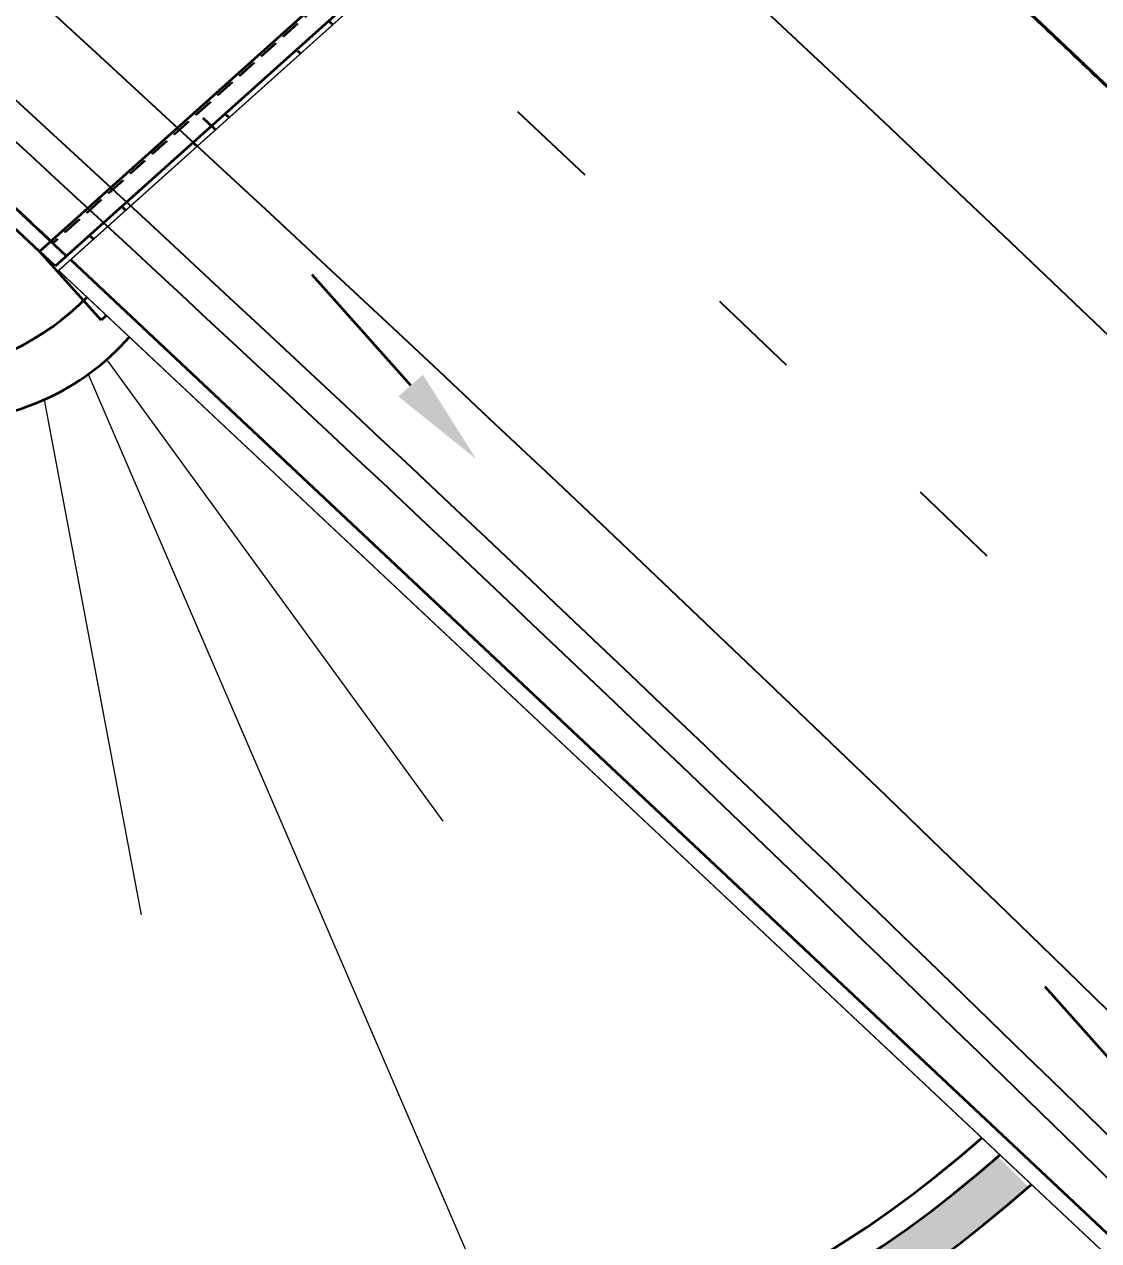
# Model space of a CAD drawing. Header units: millimetres. Extents: x 0 to 285450075, y -3000605 to 8125189010.
# Drawn here: x 6236214.42 to 6236231.88, y 5216926.34 to 5216946.1 of the extents above; entities that cross this region are included whole.
import ezdxf
from ezdxf import colors
from ezdxf.entities.mleader import LeaderData, LeaderLine
from ezdxf.math import Vec2, Vec3

# ---------------------------------------------------------------- set-up
doc = ezdxf.new("R2010")
doc.units = ezdxf.units.MM
doc.set_wipeout_variables(frame=1)
for name, pattern in [('15-15', [6, 1.5, -3, 1.5]), ('CENTER', [50.800000000000004, 31.75, -6.35, 6.35, -6.35]), ('невидимая', [9.524999999999999, 6.35, -3.175]), ('осевая', [2, 1.25, -0.25, 0.25, -0.25])]:
    doc.linetypes.add(name, pattern=pattern)
for name, color, linetype, lineweight in [('1-Бетон', 106, 'Continuous', 35), ('1-Оси', 1, 'CENTER', 20), ('1-Штриховка', 8, 'Continuous', 9), ('ИС_Выноски', 3, 'Continuous', 18), ('ИС_Мвн', 3, 'Continuous', 18), ('ИС_Основная', 7, 'Continuous', 35), ('ИС_Ось', 3, 'осевая', 18), ('ИС_Размер', 3, 'Continuous', 18)]:
    doc.layers.add(name, color=color, linetype=linetype, lineweight=lineweight)
doc.layers.add('_Defpoints', color=8, linetype='Continuous', plot=False)
doc.layers.add('Оси_Невидимые', color=5, linetype='Continuous', plot=False)
for name, color, linetype in [('ИС_Невидимая', 4, 'невидимая'), ('Основное направление 30.05.Верх покрытия', 7, 'Continuous'), ('Основное направление 30.05.Ось трассы', 7, 'Continuous'), ('Петля 1 ось справа.Верх покрытия', 7, 'Continuous')]:
    doc.layers.add(name, color=color, linetype=linetype)
doc.styles.add('ISOCPEUR', font='isocpeur.ttf', dxfattribs={"width": 0.8, "oblique": 15, "height": 2.5})

# ---------------------------------------------------------------- blocks, each defined once
blk = doc.blocks.new('Б24 план')
at = {"layer": '1-Бетон'}
blk.add_lwpolyline([(1400, -700.0000001713634), (22600, -700.0000001527369), (22600, 699.9999998100102), (1400, 699.9999997913837)], close=True, dxfattribs=at)
blk.add_lwpolyline([(22600, -310), (24000, -310), (24000, 310), (22600, 310)], dxfattribs=at)
at = {"layer": 'ИС_Ось', "color": 3, "ltscale": 20}
for points in [[(23700, -310), (23700, 310)], [(0, -1.71363353729248e-07), (24000, -1.71363353729248e-07)]]:
    blk.add_lwpolyline(points, dxfattribs=at)
blk = doc.blocks.new('*U1445')
at = {"rotation": 4.910079921255813}
blk.add_blockref('Б24 план', (-11955.9630427314, -1027.106479797745), dxfattribs=at)
blk = doc.blocks.new('*U1446')
at = {"layer": '_Defpoints', "color": 0, "linetype": 'ByBlock', "lineweight": -2, "transparency": 16777216}
for p in [(0, 0), (-1.382626236237362e-13, -2258), (-2.765252472474724e-13, -4516), (-4.147878708712085e-13, -6774), (-5.530504944949447e-13, -9032), (-6.913131181186808e-13, -11290), (-8.295757417424171e-13, -13548)]:
    blk.add_blockref('*U1445', p, dxfattribs=at)
blk = doc.blocks.new('iyugtyuf')
at = {"layer": 'ИС_Мвн', "color": 146, "linetype": 'ByBlock', "lineweight": -2, "true_color": 0x105689}
blk.add_lwpolyline([(-1600, 0), (-4007.633130602539, 0)], dxfattribs=at)
at = {"layer": 'ИС_Мвн', "color": 146, "true_color": 0x105689}
blk.add_solid([(-1600, 266.6666666666279), (0, 0), (-1600, -266.6666666666279)], dxfattribs=at)
blk = doc.blocks.new('мост план кальмиус')
at = {"color": 8}
blk.add_wipeout([(-84927.22027907806, 18748.29524115598), (-83562.10518667355, 45127.8373809731), (-71215.62672966083, 44488.683703075454), (-66238.49522676371, 42098.07016978532), (-62409.643923705196, 39357.97579420914), (-58830.716301975546, 35768.855867717764), (-56452.28788546445, 32504.484862400423), (-54288.50218401514, 28370.362583068432), (-53279.30970389648, 25638.013681059092), (-52589.0945157769, 23031.127933876764), (-52149.35084967309, 20451.836955806066), (-51944.951652813, 17984.21466633986), (-51953.02387939343, 15403.759886898304), (-51847.34206117517, 1712.72276568308), (16523.282109975407, 173.80735680129146), (16498.72042060877, 13750.046191967733), (48680.92953516058, 15114.943477429188), (51950.42316013327, 15395.81738518711), (51992.52027539584, 16603.110530736216), (52428.504862379545, 19670.193254605314), (52763.34253749418, 20976.01889495185), (53228.309239215116, 22375.83063224965), (53762.677577034345, 23669.696514941956), (54927.89573469787, 25866.755399978923), (55954.781278536175, 27386.18034559759), (57260.55347777494, 28967.53221083118), (58368.563431836905, 30088.082300584152), (59856.85516919005, 31351.66327198854), (61766.3505275411, 32654.21714676966), (64399.12786458382, 33987.179970589495), (66743.15707958092, 34801.857116672036), (68606.67243567068, 35230.336822055804), (73005.52696223065, 35614.84574365811), (75369.47652186993, 35737.24836544393), (80966.04836699225, 36027.03249559275), (84021.42619411596, 36185.14526191499), (84923.7698906359, 18748.21725844528), (81975.03058513398, 18490.236000741075), (81923.76989055639, 17722.92617110131), (81923.76988817308, -13317.190694056771), (85002.57917783258, -13810.810792838281), (86426.05640348556, -28043.583305266424), (82155.69885638765, -29130.58656990234), (72089.88743221789, -31692.800566881284), (70681.95761139835, -31944.985799800896), (68644.50306409821, -32063.151191703335), (67159.5556969394, -31992.79906066094), (65456.63549108803, -31747.533611716062), (63155.42813146263, -31121.587825580587), (61640.72464078232, -30506.809973877535), (59830.770336110654, -29527.975967168924), (59205.63870568676, -29118.89136875217), (57611.75282334925, -27876.59207978082), (55949.92674796435, -26189.01714852205), (54592.203173865164, -24361.82660009156), (53635.173046263866, -22662.406008932187), (53329.19152088224, -22000.330472320114), (52861.600669235755, -20804.928204842407), (52220.35527394282, -18395.65268037739), (52132.5861608738, -16965.668981965107), (51954.53054754238, -16165.9329363133), (50601.32079816885, -16282.183757029765), (16893.774168740107, -17700.775087558082), (16523.282109859378, 173.80735771002946), (-51847.342061433184, 1712.7227652310976), (-51957.40425444423, -16165.905915630487), (-51974.94507409273, -17754.33935460527), (-52064.16803781567, -18997.99682249452), (-52206.53442521426, -20149.231845936563), (-52410.6186753695, -21316.216694329254), (-52628.39025146569, -22291.07441092588), (-52913.35612622266, -23343.569066860335), (-53312.59058335112, -24567.868344748218), (-53979.11825161105, -26231.672115691763), (-54781.496636731805, -27858.971238680795), (-55627.41467324306, -29294.60991131072), (-56959.158399808905, -31170.984893825662), (-57508.00483881574, -31842.87923887471), (-57929.93372590378, -32326.68572988882), (-58939.37762725083, -33384.22311556336), (-60063.63396939652, -34420.6205259815), (-61062.431647950434, -35235.84448313515), (-61821.65239741058, -35797.38205412269), (-62601.64382829224, -36327.018813867064), (-63222.98631850993, -36717.17357177375), (-63656.71879372359, -36973.79259951456), (-64058.88278810794, -37200.66704984545), (-65392.8936047621, -37881.27199225561), (-66992.72054169496, -38562.61446516856), (-68625.90968461457, -39119.46688930344), (-70984.27485407786, -39742.76825830512), (-72767.16096556162, -39964.63836124385), (-74388.41929046481, -40088.3906297074), (-88873.87530732155, -37694.01229268464), (-84927.22027557666, -13817.627779996896), (-82187.19435144389, -14057.348985749937), (-81927.2202756307, -13317.190695010417), (-81927.2202789686, 17722.92617110131), (-81860.98191405224, 18480.034143458528)], dxfattribs=at).dxf.layer = '1-Бетон'
at = {"layer": '1-Бетон', "color": 5}
for p, q in [((72880.2468650341, 16441.12065505981), (73645.41162371635, 16506.85402107239)), ((72940.1614124775, 15743.68948173523), (72880.2468650341, 16441.12065505981)), ((73645.41161847115, 15804.27573394775), (72940.1614124775, 15743.68948173523)), ((72880.24686932564, 14183.12065410614), (73645.41161799431, 14248.85401916504)), ((72940.16141009331, 13485.68947792053), (72880.24686932564, 14183.12065410614)), ((73645.41161847115, 13546.27573776245), (72940.16141009331, 13485.68947792053)), ((72880.24686598778, 11925.12065505981), (73645.41161894798, 11990.85401916504)), ((72940.16141057014, 11227.68947792053), (72880.24686598778, 11925.12065505981)), ((73645.41161942482, 11288.27573299408), (72940.16141057014, 11227.68947792053))]:
    blk.add_line(p, q, dxfattribs=at)
at = {"layer": '1-Бетон'}
for points in [[(73645.47438693047, 17259.58434486389), (77132.15582823753, 17564.62944698334)], [(10610.26439404488, 13749.22490978241), (16229.70755028725, 13749.22490882874), (48680.92953276634, 15114.94347476959), (73545.41161847115, 17250.98810577393)], [(73545.41161990166, -14311.11507415771), (73545.41161847115, 17250.98810577393)], [(73645.41161847115, -14302.52432060242), (73645.41161990166, 17259.57885169983)], [(73645.4743821621, 17008.62938499451), (77153.94476389885, 17315.58077144623)]]:
    blk.add_lwpolyline(points, dxfattribs=at)
at = {"layer": '1-Бетон', "color": 4}
for points in [[(49569.5458343029, 15191.28224468231), (73545.41161847115, 17250.98810577393), (73545.41161990166, -14311.11507415771), (50601.32080864906, -16282.18375301361), (49569.54582905769, -16325.60628795624), (49569.5458343029, 15191.28224468231)], [(10610.26439213753, 12749.22491264343), (16250.74088168144, 12749.22490882874), (48744.78005337715, 14116.74544811249), (73545.41161990166, 16247.30484771729)], [(10610.26439452171, 12249.22491073608), (16261.25754189491, 12249.22491264343), (48776.70531630516, 13617.64643859863), (73545.41161942482, 15745.46321105957)], [(49856.27972579002, 11799.8443365097), (73832.1455104351, 13859.55019855499)], [(73499.39403319359, 3383.505508422852), (49570.51320147514, 1537.249258041382)]]:
    blk.add_lwpolyline(points, dxfattribs=at)
at = {"layer": '1-Бетон', "color": 3}
for points in [[(72495.41197419167, 1467.555330276489), (72495.62930226326, 17287.59682846069)], [(72495.62930226326, 17287.59682846069), (73995.62930607796, 17287.84886264801)], [(73995.4119746685, 1467.57622718811), (73995.62930607796, 17287.84886264801)]]:
    blk.add_lwpolyline(points, dxfattribs=at)
at = {"layer": '1-Бетон', "color": 5}
for points in [[(73341.43431210518, 16330.18760871887), (73375.6711947918, 15931.6555109024), (73076.77211833, 15905.97784614563), (73042.53523850441, 16304.50994491577), (73341.43431210518, 16330.18760871887)], [(73341.43431544304, 14072.1876077652), (73375.67119574547, 13673.65550613403), (73076.77211833, 13647.97784805298), (73042.53523850441, 14046.50994777679), (73341.43431544304, 14072.1876077652)], [(73341.43431210518, 11814.1876039505), (73375.67119812965, 11415.65550422668), (73076.77211785316, 11389.97784805298), (73042.53523659706, 11788.50994491577), (73341.43431210518, 11814.1876039505)]]:
    blk.add_lwpolyline(points, dxfattribs=at)
at = {"layer": '_Defpoints', "color": 4}
blk.add_lwpolyline([(50931.02722764015, 14906.77035808563), (72053.22860693932, 16721.32514381409)], dxfattribs=at)
at = {"layer": 'ИС_Невидимая', "ltscale": 50}
blk.add_lwpolyline([(81923.76988625526, -13317.19069671631), (73954.52038693428, -14014.40968132019), (73954.52038788795, 17025.70718383789), (81923.76988959312, 17722.92616844177)], close=True, dxfattribs=at)
blk.add_lwpolyline([(73944.52038693428, -14025.32276725769), (73944.52039313316, 17034.87049293518)], dxfattribs=at)
at = {"layer": 'ИС_Основная'}
for radius, end in [(20259.51861746708, 179.7114344333755), (19559.51861746703, 179.5248418451576), (19159.51861746708, 179.4120573230625)]:
    blk.add_arc((72209.68480467796, 15293.77752780914), radius, 91.48069625264212, end, dxfattribs=at)
at = {"layer": 'ИС_Размер'}
for points, elevation in [([(71980.0027205944, 18029.37712192535), (55007.314006567, 23729.74769115448)], 16159.21440986016), ([(72151.67509818077, 18839.64280509949), (64865.06047749519, 23251.65156173706)], 32318.42881972032)]:
    blk.add_lwpolyline(points, dxfattribs=dict(at, elevation=elevation))
blk.add_lwpolyline([(71933.97084116936, 17653.23694992065), (62727.81380963326, 18585.66029071808)], dxfattribs=at)
at = {"layer": '_Defpoints'}
blk.add_blockref('*U1446', (61552.0424592495, 15116.61657619476), dxfattribs=at)
blk.add_wipeout([(11938.111965074097, 13748.930982511301), (13722.44245471082, 13748.930983036465), (15433.201894405787, 13750.04619159714), (16249.222203102161, 13750.046188897395), (48680.92953187861, 15114.94347435882), (73545.41161853715, 17250.98810631677), (73545.41161853715, -14311.115072661109), (50601.320794886895, -16282.183758192747), (16893.77416545893, -17700.775090628333), (13984.933752782214, -17700.77509060321), (12431.062666891805, -17700.775089575385), (10510.604571104053, -17700.77508975649), (10610.2643958469, 13750.046190972542)]).dxf.layer = '1-Бетон'
at = {"layer": '1-Штриховка'}
h = blk.add_hatch(dxfattribs=at)
h.set_pattern_fill('GRAVEL', color=2, scale=49.99999999999999, angle=94.69429746190224)
h.set_pattern_definition([(322.7070849619022, (-6854414.103672743, 669755.3260993958), (12223.14592669445, -9190.495288869697), [170.8607199999994, -16915.2418197824]), (279.6640384619023, (-6854278.175451517, 669651.8031072617), (-2512.971061741233, 15084.94204307165), [293.2023599999996, -29027.02444676195]), (227.2047445619022, (-6854228.955394506, 669362.7616643906), (12883.7788490887, 13800.69355386713), [206.7407599999997, -20467.36139705]), (1.967986461902143, (-6853871.985422373, 668895.1071109772), (-25418.7325713235, -812.9787620321149), [267.0022599999993, -26433.21871286895]), (27.52795164190221, (-6853605.140701056, 668904.2762594223), (-14669.19833538432, -7575.930318920287), [261.8168499999995, -25919.90387267192]), (91.9679864619018, (-6853372.965007067, 669025.2832727432), (812.9787620321149, -25418.7325713235), [267.0022599999994, -26433.21871286893]), (132.3885379319022, (-6853382.134148836, 669292.127998352), (14008.56540948401, -15415.25851772103), [353.0968299999973, -34956.55765712322]), (166.9496258319022, (-6853620.175828695, 669552.9216489792), (-28573.82781384561, 6573.588370493675), [333.3597599999993, -33002.62830095242]), (216.1238630819023, (-6853944.925657034, 669628.1968507767), (-15623.1303772028, -11477.08574582098), [267.9064999999998, -26522.77284935596]), (269.9306557619022, (-6854161.325876474, 669470.2570075989), (122.444606053481, 14027.07408258857), [305.8566399999985, -14986.96847499994]), (317.0917352619023, (-6854161.696049452, 669164.4007253647), (15170.36931131904, -14045.58275609059), [395.53896, -39158.3862560885]), (233.5083722919022, (-6853962.224595785, 670149.2289066315), (-6866.88748421393, -9483.794403038662), [135.0022699999996, -13365.28291217195]), (266.1635318619022, (-6854042.511508703, 670040.6942043304), (1180.312573335391, 16662.48967679432), [256.8409899999987, -25427.31949851992]), (319.6942974619022, (-6854059.696519136, 669784.4281578064), (1265.739832070149, 103.9359298382088), [179.60467, -1616.446554214]), (297.8928879719023, (-6854204.309785128, 669683.3540592194), (-3051.159312901385, 6120.82730088266), [96.72065999999998, -9575.311184446997]), (26.4957069519023, (-6854159.062072515, 669597.870347023), (-3693.283566261874, -1577.547621842239), [136.78281, -6702.376495]), (125.6580539919022, (-6854036.645527601, 669658.8935375214), (-2843.287453523318, 3589.34763663798), [222.1598299999997, -7183.149076454988]), (256.2593486419022, (-6854166.152495146, 669839.4002780914), (1057.867972255528, 2635.415594033434), [160.64357, -3855.449058413999]), (111.0838377959022, (-6854098.779224634, 668863.7412481308), (-4836.578794592222, 12345.59053118576), [225.0439999999992, -22279.4133362694]), (165.0404734019022, (-6854179.735334635, 669073.7202224731), (14338.88187199691, -3919.664100536503), [188.79947, -18691.1078391]), (27.89288797190216, (-6854419.300466776, 669818.6130857468), (-6120.82730088708, -3051.159312903717), [193.4400499999984, -9478.591794446911]), (78.30475713190233, (-6854248.333046675, 669909.1085090637), (-2757.860196920719, -12969.20611040743), [225.0439999999998, -22279.41333626999]), (74.13825224190222, (-6853314.020539045, 668928.1815233231), (-2011.800014949169, -6536.571020026489), [217.0175999999995, -10633.86715655297]), (29.46943806190226, (-6853254.705896616, 669136.9360523224), (-13403.45849953591, -7471.994395822237), [181.8360599999992, -18001.79669035994]), (161.4957069519023, (-6853154.599987268, 669935.2064180374), (-6536.571020153023, 2011.800014538481), [193.440049999999, -9478.591794446957]), (112.048322101902, (-6853338.039726496, 669996.5997772217), (6414.126417212497, -16038.87409714294), [212.8913699999995, -21076.18799009995]), (164.1382522419022, (-6853103.671389818, 669314.9939002991), (6536.571020012546, -2011.800014994587), [108.5088, -10742.375956553]), (196.0042299359022, (-6853148.363840818, 669859.2620277405), (-4959.023398442086, -1681.483551423043), [64.75729999999999, -6410.997482263]), (260.6580539939022, (-6853210.611468554, 669841.4078321457), (953.9320425553824, 3901.155426048043), [261.8168500000002, -4974.52729453451]), (280.7033034219023, (-6853253.111277819, 669583.0630683899), (-2305.099131108974, 12553.46239074061), [242.6334999999994, -24020.68243166845]), (38.38436499190219, (-6853922.728942633, 669668.2477703094), (-2427.543734199563, -1473.611691915109), [183.1619399999996, -4395.888179839987]), (87.85152405190225, (-6853779.155036211, 669781.979265213), (764.5688557532685, 21725.4490049068), [319.7783799999995, -31658.00453251546]), (155.6396933619022, (-6853767.166821241, 670101.5322990417), (9275.922543774854, -4335.407819558628), [130.75412, -12944.696159055]), (184.6942974619022, (-6853886.280198336, 670155.4650630951), (-1161.80390223183, -1369.67576190823), [76.19999999999999, -1193.8]), (214.9507346219023, (-6853289.004753828, 669554.6301937103), (8444.435105541976, 5790.510836557229), [176.4334799999993, -17466.97038659992]), (142.7070849619022, (-6853433.618016005, 669453.5560951233), (-12223.14592666203, 9190.49528891226), [341.72144, -16744.38109978249]), (94.6942974619022, (-6853705.474451303, 669660.6020774841), (-1369.67576190823, 1161.80390223183), [330.1999999999989, -939.7999999999972]), (59.99914396190226, (-6853732.497791529, 669989.694437027), (7820.819518864839, 13384.94983379987), [200.8047799999996, -19879.65836206996]), (348.7489015619021, (-6853632.092879534, 670163.5948467255), (5166.895258133359, -849.9961126269727), [184.9145399999997, -9060.825019385977]), (302.3402728219022, (-6853450.731863737, 670127.5162820816), (14632.1809860197, -23009.69751197013), [301.0725499999987, -29806.23221146887]), (270.1203762019023, (-6853289.673940897, 669873.1438741684), (85.42725582678759, -16558.55374674799), [318.5147299999992, -31532.92322811995])])
h.paths.add_polyline_path([(71704.26394629478, 34846.76497745514), (84057.59738564491, 35486.17164611816), (84021.42148184776, 36185.23624324799), (71686.17584586143, 35546.53124427795, 0.3926674611453909), (51973.76989769936, 16271.44951248169, 0.0002243357439051534), (52677.02214789391, 16318.40334510803, -0.3914754240682166)])
h.paths.add_polyline_path([(52677.02214789391, 16318.40334510803, -0.0002243357439040523), (51973.76989769936, 16271.44951248169, 0.009917141823594653), (51950.9169318676, 15468.18748474121, 0.0002232286321114751), (52651.41599917412, 15514.88795948029, -0.01027643111864904)])
at = {"layer": '1-Бетон'}
blk.add_lwpolyline([(10610.26439595222, 13499.22490692139), (16234.96588253975, 13499.22491073608), (48696.89216256142, 14865.39396572113), (73545.41161942482, 17000.06729412079)], dxfattribs=at)
at = {"layer": '1-Оси'}
blk.add_arc((-3.576278686523438e-06, 800000.0320901871), 800000.032091182, 264.1220889675228, 275.877664060533, dxfattribs=at)
at = {"layer": 'ИС_Основная'}
for centre, radius, start, end in [((75980.69877409935, 17605.06189537048, 32318.42881972032), 4023.134632349117, 88.76981520178485, 186.9660499404523), ((77239.64167189598, 17467.06946754456, 32318.42881972032), 4322.288678916301, 105.7407049162389, 183.5723249198469)]:
    blk.add_arc(centre, radius, start, end, dxfattribs=at)
at = {"layer": 'Оси_Невидимые'}
for radius, start, end in [(787250.0320911821, 270.7722619658044, 275.9732005889559), (787750.0320911821, 270.771734179072, 275.9693850220402), (816200.0320911807, 270.7448453179821, 275.7606051921192), (816700.0320911807, 270.744392939777, 275.7570911473978)]:
    blk.add_arc((-3.576278686523438e-06, 800000.0320901871), radius, start, end, dxfattribs=at)
at = {"rotation": 179.8184445429172}
for p in [(66746.66344938334, 14257.2036998953), (50185.14808900747, 13108.65012288862)]:
    blk.add_blockref('iyugtyuf', p, dxfattribs=at)
blk = doc.blocks.new('_DotBlank')
at = {"color": 0, "linetype": 'ByBlock', "lineweight": -2}
blk.add_line((-0.5, 0), (-1, 0), dxfattribs=at)
blk.add_circle((0, 0), 0.5, dxfattribs=at)

msp = doc.modelspace()

# ---------------------------------------------------------------- linework, layer by layer
at = {"layer": 'ИС_Размер', "linetype": 'Continuous'}
msp.add_circle((6226064.774195195, 5217311.368739294), 148840.0322188251, dxfattribs=at)
at = {"layer": 'Основное направление 30.05.Верх покрытия', "color": 6, "flags": 128}
for points in [[(6236270.648887656, 5216907.411948892, 0.1019416118149585), (6236008.190942979, 5217096.197410707), (6236008.188558117, 5217096.198476841, 0.003661817871034145), (6235996.744369972, 5217101.26642775, 0.003173541044816375), (6235985.233382591, 5217106.176858179, 0.002685265615582466), (6235973.66725103, 5217110.951412038, 0.002196991583332419), (6235962.05684442, 5217115.612082395, 0.001708718831650913), (6235950.412370985, 5217120.18113878, 0.001220446429215372), (6235938.743505939, 5217124.681060876, 0.0007321748416870832), (6235927.059521522, 5217129.134477368, 0.000243903516093269), (6235915.369418578, 5217133.564108713), (6235915.366978709, 5217133.565032324), (6235625.294636446, 5217242.047308877)], [(6236268.408531599, 5216905.416150234, 0.1019261115502601), (6236006.966622937, 5217093.45860797), (6236006.964247006, 5217093.459670112, 0.003662283066660166), (6235995.560305911, 5217098.509982158, 0.003174006007611752), (6235984.084405109, 5217103.405603816, 0.002685730345547199), (6235972.548107042, 5217108.1679759, 0.002197456080466509), (6235960.962205855, 5217112.818918165, 0.001709182863123715), (6235949.336850746, 5217117.380557373, 0.001220910577103496), (6235937.681672465, 5217121.875261582, 0.0007326388731598854), (6235926.00591228, 5217126.32557944, 0.000244367663981393), (6235914.318552759, 5217130.754183264), (6235914.316112997, 5217130.755106835), (6235624.24216426, 5217239.237984181)], [(6236261.202037489, 5216898.996317443, 0.101875452646731), (6236003.02839347, 5217084.648792497), (6236003.026046266, 5217084.649841797, 0.00366584537550807), (6235991.771300401, 5217089.689355067, 0.003177505685016513), (6235980.426825794, 5217094.583775016, 0.002689168090000749), (6235969.00414962, 5217099.353757832, 0.002200832590460777), (6235957.514092474, 5217104.020445984, 0.001712498953565955), (6235945.966884991, 5217108.605396211, 0.001224166946485639), (6235934.372288702, 5217113.130513132, 0.000735836336389184), (6235922.739720421, 5217117.617987318, 0.0002475065703038126), (6235911.078379493, 5217122.090236688), (6235911.075943719, 5217122.091169909), (6235620.997972805, 5217230.575551484), (6235621.607099206, 5217232.204303457)], [(6236280.655782678, 5216916.326490668, 0.02155634248865464), (6236230.944252373, 5216965.889731538)]]:
    msp.add_lwpolyline(points, format="xyb", dxfattribs=at)
at = {"layer": 'Основное направление 30.05.Верх покрытия', "color": 5, "flags": 128}
msp.add_lwpolyline([(6236280.095696314, 5216915.827543365, 0.02155264121224844), (6236230.438094388, 5216965.336284074), (6236230.43814037, 5216965.336463446)], format="xyb", dxfattribs=at)
at = {"layer": 'Петля 1 ось справа.Верх покрытия', "color": 5, "linetype": '15-15', "flags": 128}
msp.add_lwpolyline([(6236274.345470271, 5216910.705012333, 0.1019669350747665), (6236010.211071048, 5217100.716435224), (6236010.208671451, 5217100.717507945, 0.003661490743979812), (6235998.68820873, 5217105.791593195, 0.003173224860802293), (6235987.11004631, 5217110.703241511, 0.002684960374608636), (6235975.48586074, 5217115.474497577, 0.002196697052568197), (6235963.826511051, 5217120.127700328, 0.001708434661850333), (6235952.142167206, 5217124.685410253, 0.001220173318870366), (6235940.442440881, 5217129.170343405, 0.0007319124415516853), (6235928.736517837, 5217133.605310842, 0.0002436518552713096), (6235917.033291287, 5217138.013162227), (6235917.030849419, 5217138.014081015), (6235626.96105074, 5217246.495406309)], format="xyb", dxfattribs=at)

# ---------------------------------------------------------------- next in the draw order: block references
at = {"layer": '1-Бетон', "xscale": 0.001, "yscale": 0.001, "zscale": 0.001, "rotation": 131.8774809029428}
msp.add_blockref('мост план кальмиус', (6236276.934872785, 5216898.860361053), dxfattribs=at)

# ---------------------------------------------------------------- next in the draw order: leaders
at = {"layer": 'ИС_Выноски', "color": 3}
ml = msp.add_multileader_mtext('Standard', dxfattribs=at)
ml.set_content('ПК70+50\\P24+3х33+24', color=3, style='ISOCPEUR')
ml.set_leader_properties(color=256, linetype='ByLayer', lineweight=-1)
ml.set_arrow_properties(name='DOTBLANK')
ml.build(insert=Vec2(0, 0))
ml.multileader.update_dxf_attribs({"text_left_attachment_type": 6, "text_right_attachment_type": 6, "dogleg_length": 0.36, "arrow_head_size": 1500, "scale": 25})
ctx = ml.context
ctx.base_point, ctx.scale, ctx.char_height, ctx.arrow_head_size, ctx.landing_gap_size, ctx.plane_origin, ctx.plane_x_axis, ctx.plane_y_axis = Vec3(6236691.205570505, 5217349.723767677), 25, 125, 1500, 2.25, Vec3(6242724.035239214, 5214845.619635534), Vec3(0.9999999999338385, 1.150318474657976e-05), Vec3(-1.150318474657976e-05, 0.9999999999338385)
ctx.left_attachment, ctx.right_attachment, ctx.text_align_type = 6, 6, 1
notes = []
notes.append((ctx, [(0, (1, 1, 0), (6236671.075354781, 5217349.723536116), (0.9999999999338384, 1.150318474657975e-05), 20.13021572530852, [(1, [(6236451.887030465, 5217068.313870592)], 0, [])])]))
ctx.mtext.insert, ctx.mtext.text_direction, ctx.mtext.rotation, ctx.mtext.width, ctx.mtext.alignment, ctx.mtext.flow_direction = Vec3(6237088.670271223, 5217499.728339797), Vec3(0.9999999999338385, 1.150318474657976e-05), 1.150318474683345e-05, 857.2090027666661, 2, 5
ctx.mtext.has_bg_fill, ctx.mtext.bg_color, ctx.mtext.bg_scale_factor, ctx.mtext.bg_transparency, ctx.mtext.use_window_bg_color = 1, -1027028792, 1.5, 0, 1
for ctx, leaders in notes:
    for number, flags, end, landing, length, lines in leaders:
        leader = LeaderData()
        leader.index, (leader.has_last_leader_line, leader.has_dogleg_vector, leader.attachment_direction) = number, flags
        leader.last_leader_point, leader.dogleg_vector, leader.dogleg_length = Vec3(end), Vec3(landing), length
        for number, points, colour, breaks in lines:
            line = LeaderLine()
            line.index, line.vertices, line.color, line.breaks = number, Vec3.list(points), colors.encode_raw_color(colour), breaks
            leader.lines.append(line)
        ctx.leaders.append(leader)

# ---------------------------------------------------------------- next in the draw order: linework, layer by layer
at = {"layer": 'Основное направление 30.05.Верх покрытия', "color": 5, "flags": 128}
for points in [[(6236271.395672509, 5216908.077214667, 0.1019467528112736), (6236008.599049659, 5217097.110344953, 1.051655658557138e-06), (6236008.596661821, 5217097.111412418, 0.003661664202809334), (6235997.139057993, 5217102.185242946, 0.00317338714376092), (6235985.616375085, 5217107.100609634, 0.002685111947357655), (6235974.040299026, 5217111.879224084, 0.002196837682276964), (6235962.421723941, 5217116.543137138, 0.001708564697764814), (6235950.770877732, 5217121.114665915, 0.001220292295329273), (6235939.09745043, 5217125.616327306, 0.0007320204749703407), (6235927.410724604, 5217130.070776677, 0.0002437491348246112), (6235915.719707184, 5217134.500750529), (6235915.71726728, 5217134.501674154), (6235625.645460508, 5217242.983750441)], [(6235623.891340198, 5217238.301542616), (6235913.965824426, 5217129.818465005), (6235913.968264152, 5217129.817541447, -0.0002445222635287791), (6235925.654709199, 5217125.389280132, -0.0007327937637455761), (6235937.327727973, 5217120.939995151, -0.001221065875142813), (6235948.978343999, 5217116.447030238, -0.001709338393993676), (6235960.597326334, 5217111.887863422, -0.002197611844167113), (6235972.175059047, 5217107.240163854, -0.002685886342078447), (6235983.701412616, 5217102.481852361, -0.003174162236973643), (6235995.165617891, 5217097.591166961, -0.003662439528852701), (6236006.556143302, 5217092.546734534), (6236006.558516257, 5217092.545673723, -0.1019209188748377), (6236267.661745746, 5216904.750883568, -0.1019209188748377)], [(6236261.762128562, 5216899.495268941, 0.101879434255475), (6236003.33447348, 5217085.333493182), (6236003.332124044, 5217085.33454348, 0.003665599273517728), (6235992.067316416, 5217090.378466465, 0.00317726144567132), (6235980.714070165, 5217095.276588607, 0.002688925713300705), (6235969.283935618, 5217100.049616867, 0.002200592076405883), (6235957.787752115, 5217104.718737041, 0.00171226030215621), (6235946.23576505, 5217109.305541563, 0.001223929808475077), (6235934.637747071, 5217113.831962955, 0.0007356007117778063), (6235923.003122731, 5217118.3202118, 0.00024727254640311), (6235911.341095949, 5217122.79271805), (6235911.338660147, 5217122.793651281), (6235621.26068926, 5217231.278032847), (6235621.607098863, 5217232.204302541)], [(6236279.863944191, 5216915.784032473, 0.02194955603768932), (6236229.257434778, 5216966.143366761, 0.02194955603768932)]]:
    msp.add_lwpolyline(points, format="xyb", dxfattribs=at)
at = {"layer": 'Основное направление 30.05.Ось трассы', "color": 1, "lineweight": 40, "true_color": 0xff0000, "flags": 128}
msp.add_lwpolyline([(6236484.530552633, 5215168.663524567), (6236481.890300106, 5216316.693470338, 0.0002441405813442543), (6236481.857483543, 5216329.193426731, 0.0007324220496229827), (6236481.800253096, 5216341.693291214, 0.001220703707076609), (6236481.694195684, 5216354.192828828, 0.001708986004814506), (6236481.514901205, 5216366.691518527, 0.002197269117459655), (6236481.23796753, 5216379.188410184, 0.002685553161427379), (6236480.839009678, 5216391.681981702, 0.003173838835209608), (6236480.293674571, 5216404.169996365, 0.003662125673145056), (6236479.57766277, 5216416.649360625, 0.2782706022262573), (6236007.742025631, 5217095.193183037, 0.003662125673145056), (6235996.292576607, 5217100.208890529, 0.003173838602378964), (6235984.775599979, 5217105.067609492, 0.002685553394258022), (6235973.202455266, 5217109.791042365, 0.002197269350290298), (6235961.583717393, 5217114.401240145, 0.001708985888399184), (6235949.92930247, 5217118.920532513, 0.001220703823491931), (6235938.248596392, 5217123.371464353, 0.0007324221660383046), (6235926.550585584, 5217127.776737393, 0.0002441405667923391), (6235914.843989324, 5217132.159155762), (6235320.40606286, 5217354.469145845, -0.01933908648788929), (6234250.506140395, 5217802.474160686), (6233192.592683566, 5218294.363059727, 0.03109592571854591)], format="xyb", dxfattribs=at)
at = {"layer": 'Петля 1 ось справа.Верх покрытия', "color": 5, "linetype": '15-15', "flags": 128}
for points in [[(6236274.345470271, 5216910.705012333, 0.1019669350747665), (6236010.211071048, 5217100.716435224), (6236010.208671451, 5217100.717507945, 0.003661490743979812), (6235998.68820873, 5217105.791593195, 0.003173224860802293), (6235987.11004631, 5217110.703241511, 0.002684960374608636), (6235975.48586074, 5217115.474497577, 0.002196697052568197), (6235963.826511051, 5217120.127700328, 0.001708434661850333), (6235952.142167206, 5217124.685410253, 0.001220173318870366), (6235940.442440881, 5217129.170343405, 0.0007319124415516853), (6235928.736517837, 5217133.605310842, 0.0002436518552713096), (6235917.033291287, 5217138.013162227), (6235917.030849419, 5217138.014081015), (6235626.96105074, 5217246.495406309)], [(6236264.711939151, 5216902.123078033, 0.1019002798356697), (6236004.946494868, 5217088.939583452), (6236004.944133673, 5217088.940639007, 0.003663677256554365), (6235993.616467154, 5217093.984816712, 0.003175376681610942), (6235982.20774139, 5217098.879220484, 0.002687077736482024), (6235970.729497332, 5217103.644890361, 0.002198780421167612), (6235959.192539224, 5217108.303300231, 0.001710484270006418), (6235947.607054525, 5217112.8762859, 0.001222189399413764), (6235935.982737523, 5217117.385979053, 0.0007338951691053808), (6235924.328915965, 5217121.854745965, 0.0002456015208736062), (6235912.65468005, 5217126.305129749), (6235912.652242287, 5217126.306058143), (6235622.575749965, 5217234.789886749)], [(6236277.104707231, 5216913.244522403, 0.02206675280332268), (6236226.450959635, 5216963.62725097, 0.02206675280332268)]]:
    msp.add_lwpolyline(points, format="xyb", dxfattribs=at)

doc.saveas('drawing.dxf')
